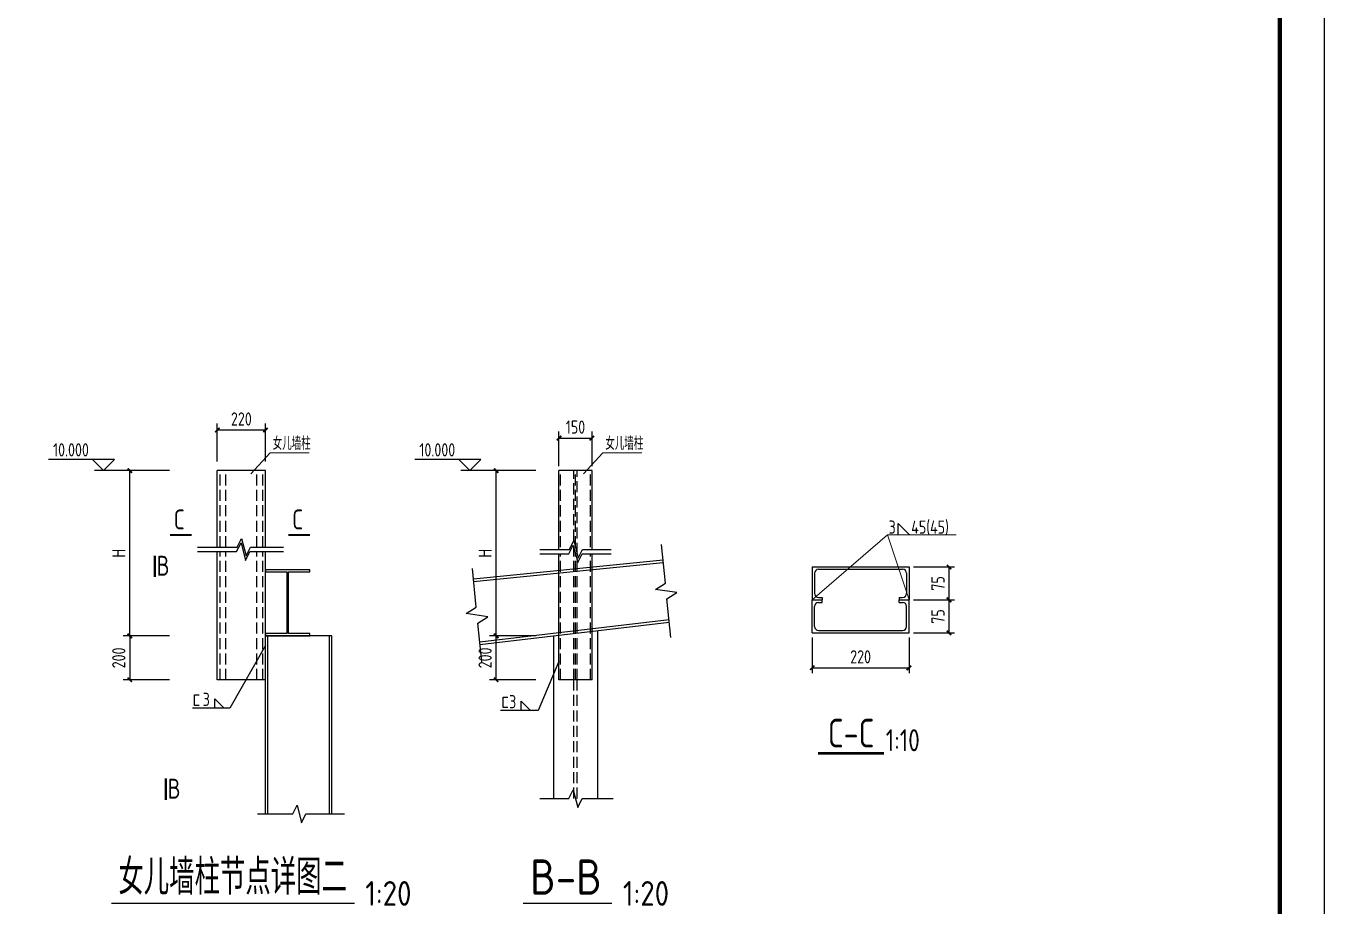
# Model space of a CAD drawing. Header units: millimetres. Extents: x 866561 to 877878, y 40199 to 44891.
# Drawn here: x 874644.2 to 874938.5, y 40401.5 to 40601.1 of the extents above; entities that cross this region are included whole.
import ezdxf

# ---------------------------------------------------------------- set-up
doc = ezdxf.new("R2010")
doc.units = ezdxf.units.MM
doc.header["$LTSCALE"] = 1000
doc.header["$MEASUREMENT"] = 0
doc.linetypes.add('DASH', pattern=[0.35, 0.25, -0.1])
for name, color, linetype in [('10', 7, 'Continuous'), ('1530', 253, 'Continuous'), ('1534', 7, 'Continuous'), ('D1', 112, 'Continuous'), ('D2', 6, 'Continuous'), ('DIM', 7, 'Continuous'), ('GJ', 6, 'Continuous'), ('M_Thin', 7, 'Continuous'), ('Prof', 2, 'Continuous'), ('THIN', 7, 'Continuous'), ('中文', 7, 'Continuous'), ('文字', 7, 'Continuous'), ('柱子', 8, 'Continuous'), ('标准截面(白色)', 7, 'Continuous'), ('标注', 7, 'Continuous')]:
    doc.layers.add(name, color=color, linetype=linetype)
for name, color, linetype, lineweight in [('LZ', 64, 'Continuous', 9), ('数字', 3, 'Continuous', 9), ('细实线', 1, 'Continuous', 20)]:
    doc.layers.add(name, color=color, linetype=linetype, lineweight=lineweight)
doc.styles.add('GBHZ', font='gbenor.shx', dxfattribs={"width": 0.9, "bigfont": 'gbcbig.shx'})
doc.dimstyles.new('Y10', dxfattribs={"dimscale": 0, "dimtxt": 3, "dimasz": 0.01, "dimexe": 1.2, "dimexo": 1, "dimgap": 1, "dimtad": 1, "dimdec": 0, "dimlfac": 10, "dimzin": 0, "dimdsep": 46, "dimtxsty": 'GBHZ', "dimblk1": 'DX', "dimblk2": 'DX', "dimsah": 1, "dimcen": 0.09, "dimdle": 1, "dimadec": 0, "dimazin": 0, "dimtfac": 1, "dimtdec": 0, "dimtix": 1, "dimtmove": 2, "dimatfit": 3, "dimldrblk": 'DX', "dimfxl": 0, "dimtolj": 1, "dimtzin": 0, "dimarcsym": 0})
doc.dimstyles.new('Y20', dxfattribs={"dimscale": 0, "dimtxt": 3, "dimasz": 0.01, "dimexe": 1.5, "dimexo": 0.03, "dimgap": 1, "dimtad": 1, "dimdec": 0, "dimlfac": 20, "dimzin": 0, "dimdsep": 46, "dimtxsty": 'GBHZ', "dimblk1": 'DX', "dimblk2": 'DX', "dimsah": 1, "dimcen": 0.09, "dimdle": 1, "dimadec": 0, "dimazin": 0, "dimtfac": 1, "dimtdec": 0, "dimtix": 1, "dimtmove": 2, "dimatfit": 3, "dimldrblk": 'DX', "dimfxl": 0, "dimtolj": 1, "dimtzin": 0, "dimarcsym": 0})

# ---------------------------------------------------------------- blocks, each defined once
blk = doc.blocks.new('DX')
at = {"color": 0, "linetype": 'ByBlock', "const_width": 40}
blk.add_lwpolyline([(-54, -51), (46, 49)], dxfattribs=at)
blk = doc.blocks.new('*D107')
at = {"layer": 'Defpoints', "color": 0, "linetype": 'ByBlock', "transparency": 16777216}
for p in [(874822.45, 40463.4), (874844.45, 40463.4), (874844.45, 40455.49)]:
    blk.add_point(p, dxfattribs=at)
at = {"layer": 'dim', "color": 0, "linetype": 'ByBlock', "lineweight": -2, "transparency": 16777216}
for p, q in [((874822.45, 40462.4), (874822.45, 40454.29)), ((874844.45, 40462.4), (874844.45, 40454.29)), ((874822.46, 40455.49), (874844.44, 40455.49))]:
    blk.add_line(p, q, dxfattribs=at)
at = {"layer": 'dim', "color": 0, "linetype": 'ByBlock', "lineweight": -2, "transparency": 16777216, "xscale": 0.01, "yscale": 0.01, "zscale": 0.01, "rotation": 180}
blk.add_blockref('DX', (874822.45, 40455.49), dxfattribs=at)
at = {"layer": 'dim', "color": 0, "linetype": 'ByBlock', "lineweight": -2, "transparency": 16777216, "xscale": 0.01, "yscale": 0.01, "zscale": 0.01}
blk.add_blockref('DX', (874844.45, 40455.49), dxfattribs=at)
at = {"layer": 'dim', "color": 0, "linetype": 'ByBlock', "transparency": 16777216, "insert": (874833.45, 40457.99), "char_height": 3, "attachment_point": 5, "style": 'GBHZ'}
blk.add_mtext('\\A1;220', dxfattribs=at)
blk = doc.blocks.new('*D108')
at = {"layer": 'Defpoints', "color": 0, "linetype": 'ByBlock', "transparency": 16777216}
for p in [(874844.45, 40470.9), (874853.5, 40470.9), (874844.45, 40463.4)]:
    blk.add_point(p, dxfattribs=at)
at = {"layer": 'dim', "color": 0, "linetype": 'ByBlock', "lineweight": -2, "transparency": 16777216}
for p, q in [((874845.45, 40470.9), (874854.7, 40470.9)), ((874853.5, 40463.41), (874853.5, 40470.89)), ((874845.45, 40463.4), (874854.7, 40463.4))]:
    blk.add_line(p, q, dxfattribs=at)
at = {"layer": 'dim', "color": 0, "linetype": 'ByBlock', "lineweight": -2, "transparency": 16777216, "xscale": 0.01, "yscale": 0.01, "zscale": 0.01}
for p, rotation in [((874853.5, 40470.9), 90), ((874853.5, 40463.4), 270)]:
    blk.add_blockref('DX', p, dxfattribs=dict(at, rotation=rotation))
at = {"layer": 'dim', "color": 0, "linetype": 'ByBlock', "transparency": 16777216, "insert": (874851, 40467.15), "char_height": 3, "attachment_point": 5, "rotation": 90, "style": 'GBHZ'}
blk.add_mtext('\\A1;75', dxfattribs=at)
blk = doc.blocks.new('*D109')
at = {"layer": 'Defpoints', "color": 0, "linetype": 'ByBlock', "transparency": 16777216}
for p in [(874844.45, 40478.4), (874853.5, 40478.4), (874844.45, 40470.9)]:
    blk.add_point(p, dxfattribs=at)
at = {"layer": 'dim', "color": 0, "linetype": 'ByBlock', "lineweight": -2, "transparency": 16777216}
for p, q in [((874845.45, 40478.4), (874854.7, 40478.4)), ((874853.5, 40470.91), (874853.5, 40478.39)), ((874845.45, 40470.9), (874854.7, 40470.9))]:
    blk.add_line(p, q, dxfattribs=at)
at = {"layer": 'dim', "color": 0, "linetype": 'ByBlock', "lineweight": -2, "transparency": 16777216, "xscale": 0.01, "yscale": 0.01, "zscale": 0.01}
for p, rotation in [((874853.5, 40478.4), 90), ((874853.5, 40470.9), 270)]:
    blk.add_blockref('DX', p, dxfattribs=dict(at, rotation=rotation))
at = {"layer": 'dim', "color": 0, "linetype": 'ByBlock', "transparency": 16777216, "insert": (874851, 40474.65), "char_height": 3, "attachment_point": 5, "rotation": 90, "style": 'GBHZ'}
blk.add_mtext('\\A1;75', dxfattribs=at)
blk = doc.blocks.new('*D74')
at = {"layer": 'Defpoints', "color": 0, "transparency": 16777216}
for p in [(874667.75, 40500.24), (874676.81, 40500.24), (874676.81, 40462.75)]:
    blk.add_point(p, dxfattribs=at)
at = {"layer": 'dim', "color": 0, "lineweight": -2, "transparency": 16777216}
for p, q in [((874676.78, 40500.24), (874666.25, 40500.24)), ((874667.75, 40462.76), (874667.75, 40500.23)), ((874676.78, 40462.75), (874666.25, 40462.75))]:
    blk.add_line(p, q, dxfattribs=at)
at = {"layer": 'dim', "color": 0, "lineweight": -2, "transparency": 16777216, "xscale": 0.01, "yscale": 0.01, "zscale": 0.01}
for p, rotation in [((874667.75, 40500.24), 90), ((874667.75, 40462.75), 270)]:
    blk.add_blockref('DX', p, dxfattribs=dict(at, rotation=rotation))
at = {"layer": 'dim', "color": 0, "transparency": 16777216, "insert": (874665.25, 40481.49), "char_height": 3, "attachment_point": 5, "rotation": 90, "style": 'GBHZ'}
blk.add_mtext('\\A1;H', dxfattribs=at)
blk = doc.blocks.new('*D75')
at = {"layer": 'Defpoints', "color": 0, "transparency": 16777216}
for p in [(874750.81, 40462.75), (874759.86, 40462.75), (874759.86, 40452.75)]:
    blk.add_point(p, dxfattribs=at)
at = {"layer": 'dim', "color": 0, "lineweight": -2, "transparency": 16777216}
for p, q in [((874759.83, 40462.75), (874749.31, 40462.75)), ((874750.81, 40452.76), (874750.81, 40462.74)), ((874759.83, 40452.75), (874749.31, 40452.75))]:
    blk.add_line(p, q, dxfattribs=at)
at = {"layer": 'dim', "color": 0, "lineweight": -2, "transparency": 16777216, "xscale": 0.01, "yscale": 0.01, "zscale": 0.01}
for p, rotation in [((874750.81, 40462.75), 90), ((874750.81, 40452.75), 270)]:
    blk.add_blockref('DX', p, dxfattribs=dict(at, rotation=rotation))
at = {"layer": 'dim', "color": 0, "transparency": 16777216, "insert": (874748.31, 40457.75), "char_height": 3, "attachment_point": 5, "rotation": 90, "style": 'GBHZ'}
blk.add_mtext('\\A1;200', dxfattribs=at)
blk = doc.blocks.new('*D76')
at = {"layer": 'Defpoints', "color": 0, "transparency": 16777216}
for p in [(874750.81, 40500.24), (874759.86, 40500.24), (874759.86, 40462.75)]:
    blk.add_point(p, dxfattribs=at)
at = {"layer": 'dim', "color": 0, "lineweight": -2, "transparency": 16777216}
for p, q in [((874759.83, 40500.24), (874749.31, 40500.24)), ((874750.81, 40462.76), (874750.81, 40500.23)), ((874759.83, 40462.75), (874749.31, 40462.75))]:
    blk.add_line(p, q, dxfattribs=at)
at = {"layer": 'dim', "color": 0, "lineweight": -2, "transparency": 16777216, "xscale": 0.01, "yscale": 0.01, "zscale": 0.01}
for p, rotation in [((874750.81, 40500.24), 90), ((874750.81, 40462.75), 270)]:
    blk.add_blockref('DX', p, dxfattribs=dict(at, rotation=rotation))
at = {"layer": 'dim', "color": 0, "transparency": 16777216, "insert": (874748.31, 40481.49), "char_height": 3, "attachment_point": 5, "rotation": 90, "style": 'GBHZ'}
blk.add_mtext('\\A1;H', dxfattribs=at)
blk = doc.blocks.new('*D77')
at = {"layer": 'Defpoints', "color": 0, "transparency": 16777216}
for p in [(874772.55, 40507.6), (874765.05, 40501.24), (874772.55, 40501.24)]:
    blk.add_point(p, dxfattribs=at)
at = {"layer": 'dim', "color": 0, "lineweight": -2, "transparency": 16777216}
for p, q in [((874765.05, 40501.27), (874765.05, 40509.1)), ((874772.55, 40501.27), (874772.55, 40509.1)), ((874765.06, 40507.6), (874772.54, 40507.6))]:
    blk.add_line(p, q, dxfattribs=at)
at = {"layer": 'dim', "color": 0, "lineweight": -2, "transparency": 16777216, "xscale": 0.01, "yscale": 0.01, "zscale": 0.01, "rotation": 180}
blk.add_blockref('DX', (874765.05, 40507.6), dxfattribs=at)
at = {"layer": 'dim', "color": 0, "lineweight": -2, "transparency": 16777216, "xscale": 0.01, "yscale": 0.01, "zscale": 0.01}
blk.add_blockref('DX', (874772.55, 40507.6), dxfattribs=at)
at = {"layer": 'dim', "color": 0, "transparency": 16777216, "insert": (874768.8, 40510.1), "char_height": 3, "attachment_point": 5, "style": 'GBHZ'}
blk.add_mtext('\\A1;150', dxfattribs=at)
blk = doc.blocks.new('*D78')
at = {"layer": 'Defpoints', "color": 0, "transparency": 16777216}
for p in [(874676.81, 40462.75), (874667.75, 40452.75), (874676.81, 40452.75)]:
    blk.add_point(p, dxfattribs=at)
at = {"layer": 'dim', "color": 0, "lineweight": -2, "transparency": 16777216}
for p, q in [((874676.78, 40462.75), (874666.25, 40462.75)), ((874667.75, 40462.74), (874667.75, 40452.76)), ((874676.78, 40452.75), (874666.25, 40452.75))]:
    blk.add_line(p, q, dxfattribs=at)
at = {"layer": 'dim', "color": 0, "lineweight": -2, "transparency": 16777216, "xscale": 0.01, "yscale": 0.01, "zscale": 0.01}
for p, rotation in [((874667.75, 40462.75), 90), ((874667.75, 40452.75), 270)]:
    blk.add_blockref('DX', p, dxfattribs=dict(at, rotation=rotation))
at = {"layer": 'dim', "color": 0, "transparency": 16777216, "insert": (874665.25, 40457.75), "char_height": 3, "attachment_point": 5, "rotation": 90, "style": 'GBHZ'}
blk.add_mtext('\\A1;200', dxfattribs=at)
blk = doc.blocks.new('*D79')
at = {"layer": 'Defpoints', "color": 0, "transparency": 16777216}
for p in [(874698.55, 40509.44), (874687.55, 40502.3), (874698.55, 40502.3)]:
    blk.add_point(p, dxfattribs=at)
at = {"layer": 'dim', "color": 0, "lineweight": -2, "transparency": 16777216}
for p, q in [((874687.55, 40502.33), (874687.55, 40510.94)), ((874687.56, 40509.44), (874698.54, 40509.44)), ((874698.55, 40502.33), (874698.55, 40510.94))]:
    blk.add_line(p, q, dxfattribs=at)
at = {"layer": 'dim', "color": 0, "lineweight": -2, "transparency": 16777216, "xscale": 0.01, "yscale": 0.01, "zscale": 0.01, "rotation": 180}
blk.add_blockref('DX', (874687.55, 40509.44), dxfattribs=at)
at = {"layer": 'dim', "color": 0, "lineweight": -2, "transparency": 16777216, "xscale": 0.01, "yscale": 0.01, "zscale": 0.01}
blk.add_blockref('DX', (874698.55, 40509.44), dxfattribs=at)
at = {"layer": 'dim', "color": 0, "transparency": 16777216, "insert": (874693.05, 40511.94), "char_height": 3, "attachment_point": 5, "style": 'GBHZ'}
blk.add_mtext('\\A1;220', dxfattribs=at)

msp = doc.modelspace()

# ---------------------------------------------------------------- linework, layer by layer
at = {"color": 0}
msp.add_line((874938.521, 40802.139), (874938.521, 40208.139), dxfattribs=at)
at = {"color": 0, "const_width": 1}
msp.add_lwpolyline([(874928.521, 40218.139), (874122.521, 40218.139), (874122.521, 40792.139), (874928.521, 40792.139)], close=True, dxfattribs=at)
at = {"const_width": 0.6, "elevation": -5}
msp.add_lwpolyline([(874823.824, 40436.096), (874838.762, 40436.096)], dxfattribs=at)
at = {"layer": '1530'}
for p, q in [((874666.25, 40500.236), (874659.779, 40500.236)), ((874749.307, 40500.236), (874742.836, 40500.236))]:
    msp.add_line(p, q, dxfattribs=at)
at = {"layer": '1534'}
for points in [[(874659.279, 40502.736), (874661.779, 40500.236), (874664.279, 40502.736), (874649.345, 40502.736)], [(874742.336, 40502.736), (874744.836, 40500.236), (874747.336, 40502.736), (874732.402, 40502.736)]]:
    msp.add_lwpolyline(points, dxfattribs=at)
at = {"layer": 'D1', "color": 251}
for p, q in [((874841.962, 40485.689), (874841.962, 40488.258)), ((874841.962, 40488.258), (874844.532, 40485.689))]:
    msp.add_line(p, q, dxfattribs=at)
at = {"layer": 'D1'}
for p, q in [((874698.554, 40460.528), (874690.408, 40446.35)), ((874765.054, 40456.931), (874760.305, 40445.828)), ((874687.04, 40448.459), (874689.148, 40446.35)), ((874687.04, 40446.35), (874687.04, 40448.459)), ((874756.505, 40447.936), (874758.613, 40445.828)), ((874756.505, 40445.828), (874756.505, 40447.936)), ((874690.408, 40446.35), (874681.973, 40446.35)), ((874760.305, 40445.828), (874751.804, 40445.828))]:
    msp.add_line(p, q, dxfattribs=at)
at = {"layer": 'D2'}
for p, q in [((874822.447, 40478.401), (874822.447, 40470.903)), ((874822.447, 40478.401), (874844.45, 40478.401)), ((874823.01, 40476.936), (874823.01, 40472.368)), ((874823.911, 40477.838), (874842.978, 40477.838)), ((874843.88, 40476.936), (874843.88, 40472.368)), ((874844.45, 40478.401), (874844.45, 40470.903)), ((874822.447, 40463.405), (874822.447, 40470.903)), ((874822.447, 40470.903), (874824.7, 40470.903)), ((874822.447, 40470.903), (874824.7, 40470.903)), ((874823.911, 40471.466), (874824.7, 40471.466)), ((874824.7, 40471.466), (874824.7, 40470.903)), ((874824.7, 40470.339), (874824.7, 40470.903)), ((874842.189, 40471.466), (874842.978, 40471.466)), ((874842.189, 40471.466), (874842.189, 40470.903)), ((874842.189, 40470.903), (874844.45, 40470.903)), ((874842.189, 40470.339), (874842.189, 40470.903)), ((874842.189, 40470.903), (874844.45, 40470.903)), ((874844.45, 40463.405), (874844.45, 40470.903)), ((874823.01, 40464.87), (874823.01, 40469.438)), ((874823.911, 40470.339), (874824.7, 40470.339)), ((874842.189, 40470.339), (874842.978, 40470.339)), ((874843.88, 40464.87), (874843.88, 40469.438)), ((874822.447, 40463.405), (874844.45, 40463.405)), ((874823.911, 40463.968), (874842.978, 40463.968))]:
    msp.add_line(p, q, dxfattribs=at)
at = {"layer": 'D2', "const_width": 0.489}
for points in [[(874681.776, 40485.64), (874676.884, 40485.64)], [(874708.621, 40485.64), (874703.728, 40485.64)], [(874673.426, 40476.079), (874673.426, 40480.972)], [(874675.926, 40425.51), (874675.926, 40430.402)]]:
    msp.add_lwpolyline(points, dxfattribs=at)
at = {"layer": 'D2'}
for centre, start, end in [((874823.911, 40476.936), 90, 180), ((874842.978, 40476.936), 0, 90), ((874823.911, 40472.368), 180, 270), ((874842.978, 40472.368), 270, 0), ((874823.911, 40469.438), 90, 180), ((874842.978, 40469.438), 0, 90), ((874823.911, 40464.87), 180, 270), ((874842.978, 40464.87), 270, 0)]:
    msp.add_arc(centre, 0.902, start, end, dxfattribs=at)
at = {"layer": 'GJ'}
for p, q in [((874687.554, 40482.865), (874687.554, 40500.236)), ((874698.554, 40500.236), (874687.554, 40500.236)), ((874698.554, 40482.865), (874698.554, 40500.236)), ((874765.054, 40482.355), (874765.054, 40500.236)), ((874772.554, 40500.236), (874765.054, 40500.236)), ((874772.554, 40482.355), (874772.554, 40500.236)), ((874687.554, 40452.753), (874687.554, 40481.865)), ((874698.554, 40452.753), (874698.554, 40481.865)), ((874765.054, 40452.753), (874765.054, 40481.355)), ((874772.554, 40452.753), (874772.554, 40481.355)), ((874698.554, 40452.753), (874687.554, 40452.753)), ((874772.554, 40452.753), (874765.054, 40452.753))]:
    msp.add_line(p, q, dxfattribs=at)
at = {"layer": 'LZ'}
for p, q in [((874695.192, 40499.463), (874699.609, 40504.272)), ((874699.609, 40504.272), (874708.432, 40504.272)), ((874770.612, 40499.463), (874775.03, 40504.272)), ((874775.03, 40504.272), (874783.852, 40504.272))]:
    msp.add_line(p, q, dxfattribs=at)
at = {"layer": 'M_Thin'}
for points in [[(874683.125, 40482.865), (874692.106, 40482.865), (874693.106, 40484.865), (874694.106, 40480.865), (874695.106, 40482.865), (874702.616, 40482.865)], [(874683.125, 40481.865), (874691.981, 40481.865), (874692.981, 40483.865), (874693.981, 40479.865), (874694.981, 40481.865), (874702.616, 40481.865)], [(874760.741, 40482.355), (874767.429, 40482.355), (874768.429, 40484.355), (874769.429, 40480.355), (874770.429, 40482.355), (874776.866, 40482.355)], [(874760.741, 40481.355), (874767.304, 40481.355), (874768.304, 40483.355), (874769.304, 40479.355), (874770.304, 40481.355), (874776.866, 40481.355)], [(874760.741, 40425.843), (874767.304, 40425.843), (874768.304, 40427.843), (874769.304, 40423.843), (874770.304, 40425.843), (874777.366, 40425.843)], [(874696.741, 40422.343), (874704.701, 40422.343), (874705.701, 40424.343), (874706.701, 40420.343), (874707.701, 40422.343), (874716.399, 40422.343)]]:
    msp.add_lwpolyline(points, dxfattribs=at)
at = {"layer": 'Prof'}
msp.add_lwpolyline([(874698.554, 40462.753), (874708.554, 40462.753), (874708.554, 40463.253), (874703.754, 40463.253), (874703.754, 40477.253), (874708.554, 40477.253), (874708.554, 40477.753), (874698.554, 40477.753), (874698.554, 40477.253), (874703.354, 40477.253), (874703.354, 40463.253), (874698.554, 40463.253)], close=True, dxfattribs=at)
at = {"layer": 'THIN'}
for p, q in [((874789.181, 40474.71), (874788.304, 40483.481)), ((874746.298, 40469.227), (874745.421, 40477.998)), ((874786.912, 40473.277), (874789.181, 40474.71)), ((874791.808, 40472.561), (874786.912, 40473.277)), ((874789.539, 40471.128), (874791.808, 40472.561)), ((874790.416, 40462.357), (874789.539, 40471.128)), ((874744.029, 40467.794), (874746.298, 40469.227)), ((874748.925, 40467.078), (874744.029, 40467.794)), ((874746.656, 40465.645), (874748.925, 40467.078)), ((874747.533, 40456.874), (874746.656, 40465.645))]:
    msp.add_line(p, q, dxfattribs=at)
at = {"layer": '文字', "color": 6, "const_width": 0.32}
for points in [[(874663.549, 40402.089), (874718.702, 40402.089)], [(874756.915, 40402.089), (874777.107, 40402.089)]]:
    msp.add_lwpolyline(points, dxfattribs=at)
at = {"layer": '柱子', "color": 251, "linetype": 'DASH', "ltscale": 0.01}
for p, q in [((874688.22, 40482.865), (874688.22, 40500.236)), ((874689.554, 40482.865), (874689.554, 40500.236)), ((874696.554, 40482.865), (874696.554, 40500.236)), ((874697.887, 40482.865), (874697.887, 40500.236)), ((874765.434, 40482.855), (874765.434, 40500.236)), ((874768.423, 40484.343), (874768.423, 40500.236)), ((874768.804, 40482.855), (874768.804, 40500.236)), ((874769.184, 40481.332), (874769.184, 40500.236)), ((874772.173, 40482.855), (874772.173, 40500.236)), ((874768.423, 40452.753), (874768.423, 40482.877)), ((874688.22, 40452.753), (874688.22, 40481.865)), ((874689.554, 40452.753), (874689.554, 40481.865)), ((874696.554, 40452.753), (874696.554, 40481.865)), ((874697.887, 40452.753), (874697.887, 40481.865)), ((874765.434, 40452.753), (874765.434, 40481.355)), ((874768.804, 40452.753), (874768.804, 40481.355)), ((874769.184, 40452.753), (874769.184, 40479.832)), ((874772.173, 40452.753), (874772.173, 40481.355)), ((874768.404, 40425.843), (874768.404, 40452.753)), ((874769.204, 40425.843), (874769.204, 40452.753))]:
    msp.add_line(p, q, dxfattribs=at)
at = {"layer": '柱子'}
for p, q in [((874745.655, 40475.66), (874788.656, 40479.961)), ((874745.714, 40475.063), (874788.715, 40479.364)), ((874747.082, 40461.386), (874790.008, 40466.438)), ((874747.142, 40460.789), (874790.068, 40465.841))]:
    msp.add_line(p, q, dxfattribs=at)
at = {"layer": '柱子', "color": 251, "ltscale": 0.01}
for p, q in [((874698.554, 40422.343), (874698.554, 40462.753)), ((874713.554, 40462.753), (874698.554, 40462.753)), ((874699.054, 40422.343), (874699.054, 40462.753)), ((874713.054, 40422.343), (874713.054, 40462.753)), ((874713.554, 40422.343), (874713.554, 40462.753))]:
    msp.add_line(p, q, dxfattribs=at)
at = {"layer": '标准截面(白色)'}
for p, q in [((874763.804, 40462.75), (874763.804, 40425.843)), ((874773.804, 40463.927), (874773.804, 40425.843))]:
    msp.add_line(p, q, dxfattribs=at)
at = {"layer": '标注'}
for points in [[(874683.51, 40446.971), (874682.424, 40446.971), (874682.424, 40449.385), (874683.51, 40449.385)], [(874753.476, 40446.46), (874752.391, 40446.46), (874752.391, 40448.874), (874753.476, 40448.874)]]:
    msp.add_lwpolyline(points, dxfattribs=at)
at = {"layer": '细实线', "color": 251}
for p, q in [((874839.535, 40485.689), (874855.122, 40485.689)), ((874844.45, 40470.903), (874839.535, 40485.689))]:
    msp.add_line(p, q, dxfattribs=at)
msp.add_lwpolyline([(874822.447, 40470.903), (874839.535, 40485.689)], dxfattribs=at)

# ---------------------------------------------------------------- texts
at = {"layer": '10', "style": 'GBHZ', "width": 0.9}
for s, height, p in [('女儿墙柱', 3, (874700.142, 40504.915)), ('女儿墙柱', 3, (874775.562, 40504.915)), ('C', 4.5, (874677.724, 40486.905)), ('C', 4.5, (874704.569, 40486.905)), ('B', 4.5, (874673.83, 40476.403)), ('3', 3, (874684.285, 40446.841)), ('3', 3, (874753.75, 40446.319)), ('C-C', 6.5, (874826.012, 40437.431, -5)), ('B', 4.5, (874676.33, 40425.834))]:
    msp.add_text(s, height=height, dxfattribs=at).set_placement(p)
at = {"layer": '1534', "style": 'GBHZ', "width": 0.9}
for p in [(874650.343, 40503.436), (874733.4, 40503.436)]:
    msp.add_text('10.000', height=3, dxfattribs=at).set_placement(p)
at = {"layer": '中文', "style": 'GBHZ', "width": 0.9}
msp.add_text('1:10', height=5, dxfattribs=at).set_placement((874839.155, 40436.573, -5.007))
at = {"layer": '数字', "style": 'GBHZ', "width": 0.9}
for s, p in [('3', (874839.799, 40485.911)), ('45(45)', (874844.929, 40485.911))]:
    msp.add_text(s, height=3, dxfattribs=at).set_placement(p)
at = {"layer": '文字', "color": 6, "style": 'GBHZ'}
for s, height, p in [('女儿墙柱节点详图二', 8, (874665.157, 40404.04)), ('B-B', 8, (874758.523, 40404.04)), ('1:20', 5.6, (874721.151, 40401.524)), ('1:20', 5.6, (874779.556, 40401.524))]:
    msp.add_text(s, height=height, dxfattribs=at).set_placement(p)

# ---------------------------------------------------------------- dimensions: what is measured, and where the dimension line sits
at = {"layer": 'dim'}
for base, p1, p2, picture, middle in [((874698.554, 40509.442), (874687.554, 40502.301), (874698.554, 40502.301), '*D79', (874693.054, 40511.942)), ((874772.554, 40507.601), (874765.054, 40501.241), (874772.554, 40501.241), '*D77', (874768.804, 40510.101))]:
    dim = msp.add_linear_dim(base=base, p1=p1, p2=p2, dimstyle='Y20', override={"dimscale": 1}, dxfattribs=at)
    dim.commit()
    dim.dimension.update_dxf_attribs({"geometry": picture, "text_midpoint": middle})
for base, p1, p2, picture, middle in [((874667.75, 40500.236), (874676.807, 40462.753), (874676.807, 40500.236), '*D74', (874665.25, 40481.494)), ((874750.807, 40500.236), (874759.864, 40462.753), (874759.864, 40500.236), '*D76', (874748.307, 40481.494))]:
    dim = msp.add_linear_dim(base=base, p1=p1, p2=p2, angle=90, text='H', dimstyle='Y20', override={"dimscale": 1}, dxfattribs=at)
    dim.commit()
    dim.dimension.update_dxf_attribs({"geometry": picture, "text_midpoint": middle})
at = {"layer": 'dim', "linetype": 'ByBlock'}
for base, p1, p2, picture, middle in [((874853.5, 40478.401), (874844.45, 40470.903), (874844.448, 40478.401), '*D109', (874851, 40474.652)), ((874853.5, 40470.903), (874844.448, 40463.405), (874844.45, 40470.903), '*D108', (874851, 40467.154))]:
    dim = msp.add_linear_dim(base=base, p1=p1, p2=p2, angle=90, dimstyle='Y10', override={"dimscale": 1}, dxfattribs=at)
    dim.commit()
    dim.dimension.update_dxf_attribs({"geometry": picture, "text_midpoint": middle})
at = {"layer": 'dim'}
for base, p1, p2, angle, picture, middle in [((874667.75, 40452.753), (874676.807, 40462.753), (874676.807, 40452.753), 270, '*D78', (874665.25, 40457.753)), ((874750.807, 40462.753), (874759.864, 40452.753), (874759.864, 40462.753), 90, '*D75', (874748.307, 40457.753))]:
    dim = msp.add_linear_dim(base=base, p1=p1, p2=p2, angle=angle, dimstyle='Y20', override={"dimscale": 1}, dxfattribs=at)
    dim.commit()
    dim.dimension.update_dxf_attribs({"geometry": picture, "text_midpoint": middle})
at = {"layer": 'dim', "linetype": 'ByBlock'}
dim = msp.add_linear_dim(base=(874844.448, 40455.487), p1=(874822.448, 40463.405), p2=(874844.448, 40463.405), dimstyle='Y10', override={"dimscale": 1}, dxfattribs=at)
dim.commit()
dim.dimension.update_dxf_attribs({"geometry": '*D107', "text_midpoint": (874833.448, 40457.987)})

doc.saveas('drawing.dxf')
